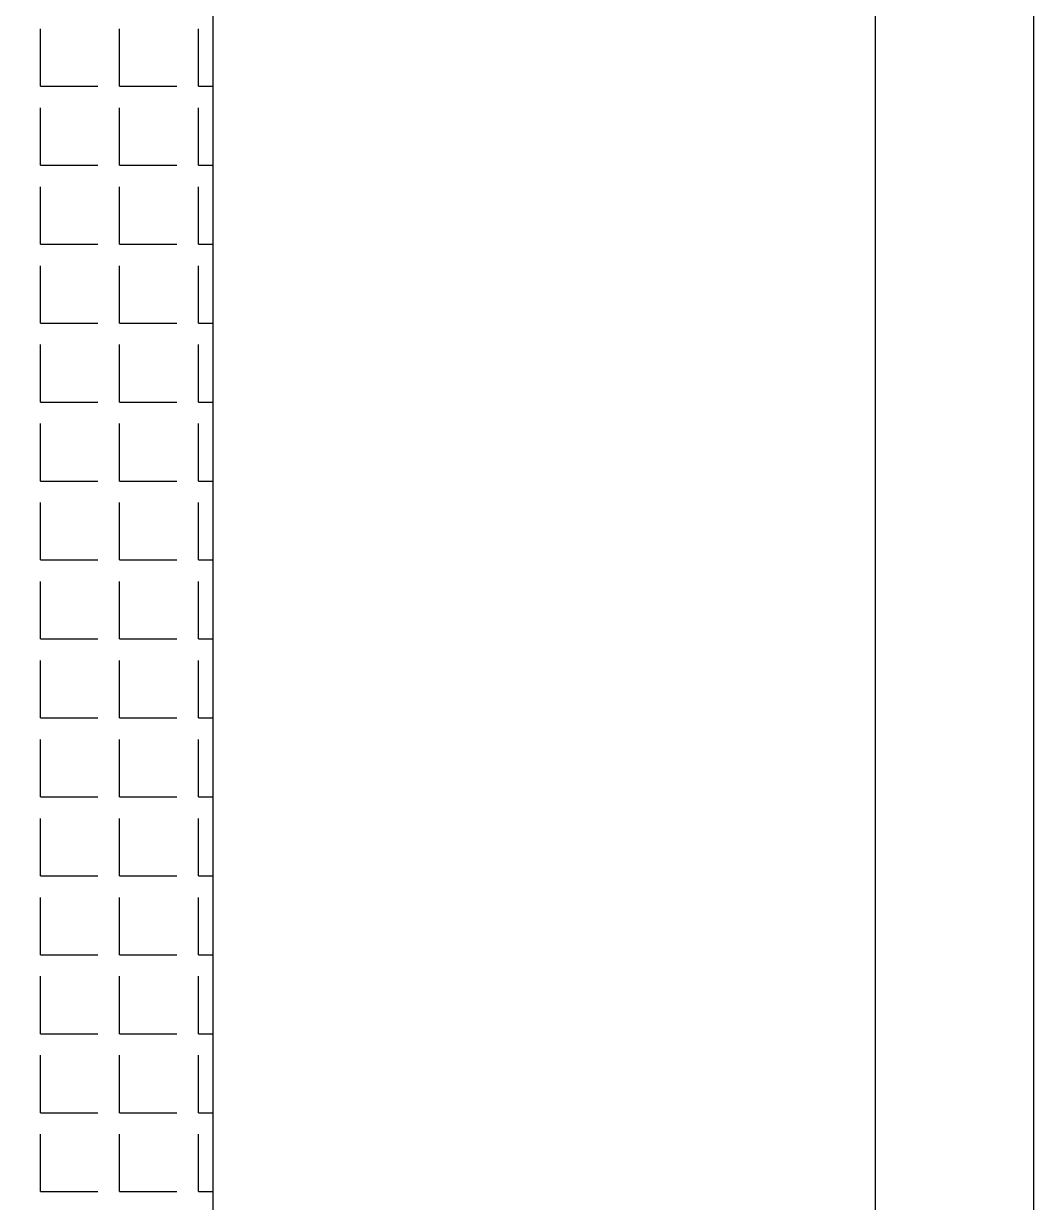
# Model space of a CAD drawing. Extents: x 1919 to 2339, y -1533 to -939.
# Drawn here: x 2268.8 to 2339.1, y -1154.9 to -1072.7 of the extents above; entities that cross this region are included whole.
import ezdxf

# ---------------------------------------------------------------- set-up
doc = ezdxf.new("R2010")
doc.units = 0
doc.header["$LTSCALE"] = 7
doc.header["$MEASUREMENT"] = 0
doc.layers.get('0').update_dxf_attribs({"color": 2, "linetype": 'CONTINUOUS'})
doc.layers.add('D', color=2, linetype='CONTINUOUS')
doc.layers.add('HT', color=3, linetype='CONTINUOUS')

msp = doc.modelspace()

# ---------------------------------------------------------------- linework, layer by layer
at = {"color": 4}
msp.add_line((2328.082, -1518.65), (2328.082, -969.65), dxfattribs=at)
at = {"layer": 'D'}
msp.add_lwpolyline([(1919.082, -938.65), (2339.082, -938.65), (2339.082, -1532.65), (1919.082, -1532.65)], close=True, dxfattribs=at)
at = {"layer": 'HT', "ltscale": 0.5}
for p, q in [((2281.956, -1492.971), (2281.956, -993.571)), ((2269.944, -1077.104), (2269.944, -1073.104)), ((2275.444, -1077.104), (2275.444, -1073.104)), ((2280.944, -1077.104), (2280.944, -1073.104)), ((2269.944, -1077.104), (2273.944, -1077.104)), ((2275.444, -1077.104), (2279.444, -1077.104)), ((2280.944, -1077.104), (2281.956, -1077.104)), ((2269.944, -1082.604), (2269.944, -1078.604)), ((2275.444, -1082.604), (2275.444, -1078.604)), ((2280.944, -1082.604), (2280.944, -1078.604)), ((2269.944, -1082.604), (2273.944, -1082.604)), ((2275.444, -1082.604), (2279.444, -1082.604)), ((2280.944, -1082.604), (2281.956, -1082.604)), ((2269.944, -1088.104), (2269.944, -1084.104)), ((2275.444, -1088.104), (2275.444, -1084.104)), ((2280.944, -1088.104), (2280.944, -1084.104)), ((2269.944, -1088.104), (2273.944, -1088.104)), ((2275.444, -1088.104), (2279.444, -1088.104)), ((2280.944, -1088.104), (2281.956, -1088.104)), ((2269.944, -1093.604), (2269.944, -1089.604)), ((2275.444, -1093.604), (2275.444, -1089.604)), ((2280.944, -1093.604), (2280.944, -1089.604)), ((2269.944, -1093.604), (2273.944, -1093.604)), ((2275.444, -1093.604), (2279.444, -1093.604)), ((2280.944, -1093.604), (2281.956, -1093.604)), ((2269.944, -1099.104), (2269.944, -1095.104)), ((2275.444, -1099.104), (2275.444, -1095.104)), ((2280.944, -1099.104), (2280.944, -1095.104)), ((2269.944, -1099.104), (2273.944, -1099.104)), ((2275.444, -1099.104), (2279.444, -1099.104)), ((2280.944, -1099.104), (2281.956, -1099.104)), ((2269.944, -1104.604), (2269.944, -1100.604)), ((2275.444, -1104.604), (2275.444, -1100.604)), ((2280.944, -1104.604), (2280.944, -1100.604)), ((2269.944, -1104.604), (2273.944, -1104.604)), ((2275.444, -1104.604), (2279.444, -1104.604)), ((2280.944, -1104.604), (2281.956, -1104.604)), ((2269.944, -1110.104), (2269.944, -1106.104)), ((2275.444, -1110.104), (2275.444, -1106.104)), ((2280.944, -1110.104), (2280.944, -1106.104)), ((2269.944, -1110.104), (2269.944, -1109.071)), ((2275.444, -1110.104), (2275.444, -1109.071)), ((2280.944, -1110.104), (2280.944, -1109.071)), ((2269.944, -1110.104), (2273.944, -1110.104)), ((2275.444, -1110.104), (2279.444, -1110.104)), ((2280.944, -1110.104), (2281.956, -1110.104)), ((2269.944, -1115.604), (2269.944, -1111.604)), ((2275.444, -1115.604), (2275.444, -1111.604)), ((2280.944, -1115.604), (2280.944, -1111.604)), ((2269.944, -1115.604), (2273.944, -1115.604)), ((2275.444, -1115.604), (2279.444, -1115.604)), ((2280.944, -1115.604), (2281.956, -1115.604)), ((2269.944, -1121.104), (2269.944, -1117.104)), ((2275.444, -1121.104), (2275.444, -1117.104)), ((2280.944, -1121.104), (2280.944, -1117.104)), ((2269.944, -1121.104), (2273.944, -1121.104)), ((2275.444, -1121.104), (2279.444, -1121.104)), ((2280.944, -1121.104), (2281.956, -1121.104)), ((2269.944, -1126.604), (2269.944, -1122.604)), ((2275.444, -1126.604), (2275.444, -1122.604)), ((2280.944, -1126.604), (2280.944, -1122.604)), ((2269.944, -1126.604), (2273.944, -1126.604)), ((2275.444, -1126.604), (2279.444, -1126.604)), ((2280.944, -1126.604), (2281.956, -1126.604)), ((2269.944, -1132.104), (2269.944, -1128.104)), ((2275.444, -1132.104), (2275.444, -1128.104)), ((2280.944, -1132.104), (2280.944, -1128.104)), ((2269.944, -1132.104), (2273.944, -1132.104)), ((2275.444, -1132.104), (2279.444, -1132.104)), ((2280.944, -1132.104), (2281.956, -1132.104)), ((2269.944, -1137.604), (2269.944, -1133.604)), ((2275.444, -1137.604), (2275.444, -1133.604)), ((2280.944, -1137.604), (2280.944, -1133.604)), ((2269.944, -1137.604), (2273.944, -1137.604)), ((2275.444, -1137.604), (2279.444, -1137.604)), ((2280.944, -1137.604), (2281.956, -1137.604)), ((2269.944, -1143.104), (2269.944, -1139.104)), ((2275.444, -1143.104), (2275.444, -1139.104)), ((2280.944, -1143.104), (2280.944, -1139.104)), ((2269.944, -1143.104), (2273.944, -1143.104)), ((2275.444, -1143.104), (2279.444, -1143.104)), ((2280.944, -1143.104), (2281.956, -1143.104)), ((2269.944, -1148.604), (2269.944, -1144.604)), ((2275.444, -1148.604), (2275.444, -1144.604)), ((2280.944, -1148.604), (2280.944, -1144.604)), ((2269.944, -1148.604), (2273.944, -1148.604)), ((2275.444, -1148.604), (2279.444, -1148.604)), ((2280.944, -1148.604), (2281.956, -1148.604)), ((2269.944, -1154.104), (2269.944, -1150.104)), ((2275.444, -1154.104), (2275.444, -1150.104)), ((2280.944, -1154.104), (2280.944, -1150.104)), ((2269.944, -1154.104), (2273.944, -1154.104)), ((2275.444, -1154.104), (2279.444, -1154.104)), ((2280.944, -1154.104), (2281.956, -1154.104))]:
    msp.add_line(p, q, dxfattribs=at)

doc.saveas('drawing.dxf')
